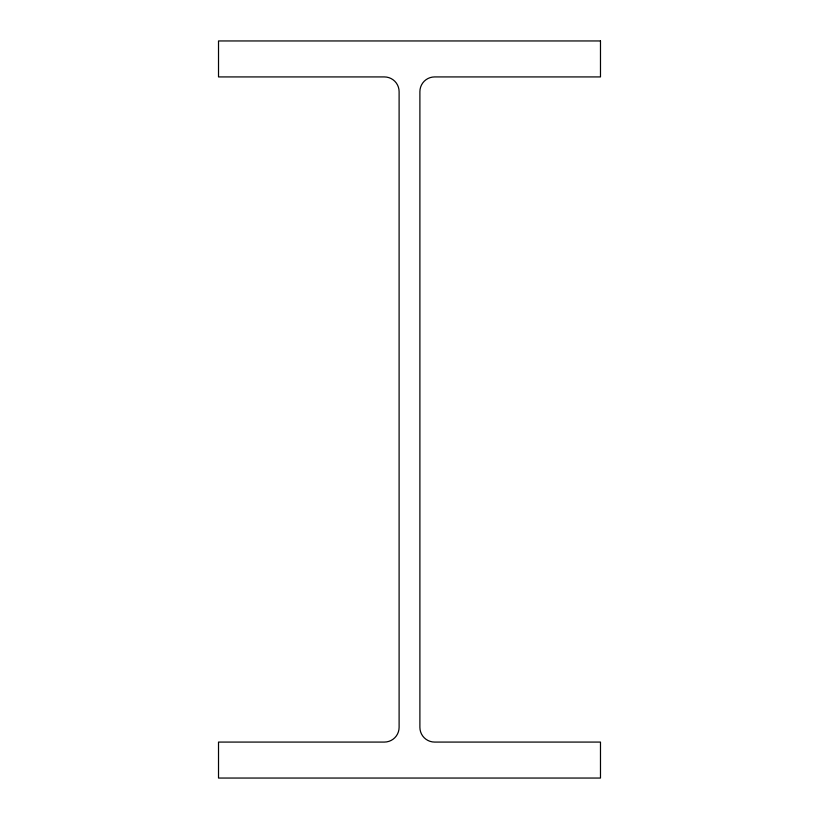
<?xml version="1.0" encoding="UTF-8"?>
<svg xmlns="http://www.w3.org/2000/svg" width="819" height="819" viewBox="0 0 819 819"><rect width="100%" height="100%" fill="white"/><g stroke="black" fill="none" stroke-linecap="round" stroke-linejoin="round"><path stroke-width="1.23" d="M600.481 40.95L218.519 40.95L218.519 76.925L384.367 76.925A14.742 14.742 0 0 1 399.109 91.667L399.109 727.333A14.742 14.742 0 0 1 384.367 742.075L218.519 742.075L218.519 778.05L600.481 778.05L600.481 742.075L434.633 742.075A14.742 14.742 0 0 1 419.891 727.333L419.891 91.667A14.742 14.742 0 0 1 434.633 76.925L600.481 76.925L600.481 40.95"/></g></svg>
